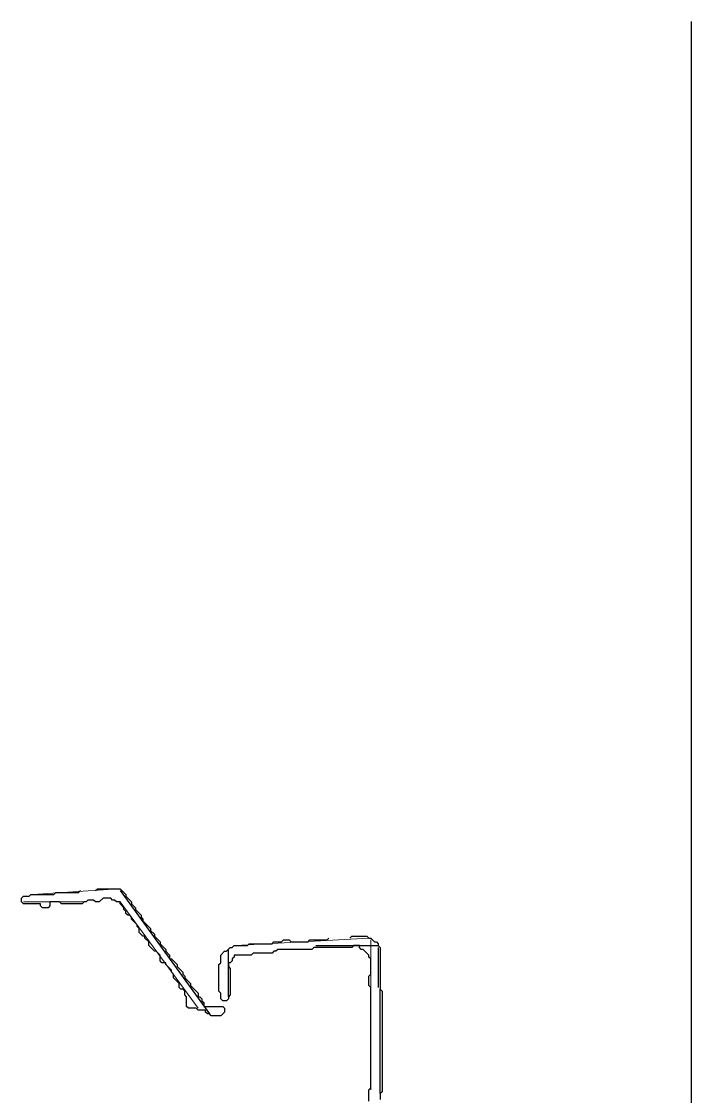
# Model space of a CAD drawing. Header units: metres. Extents: x 0 to 314, y 0 to 386.
# Drawn here: x 225.8 to 314, y 244.9 to 386.5 of the extents above; entities that cross this region are included whole.
import ezdxf

# ---------------------------------------------------------------- set-up
doc = ezdxf.new("R2010")
doc.units = ezdxf.units.M
for name, color, linetype in [('CUT', 7, 'Continuous'), ('FOLD', 1, 'Continuous'), ('OUTLINE', 3, 'Continuous')]:
    doc.layers.add(name, color=color, linetype=linetype)

msp = doc.modelspace()

# ---------------------------------------------------------------- linework, layer by layer
at = {"layer": 'CUT', "lineweight": 25}
for p, q in [((238.75, 272), (250.5, 255.75)), ((253, 258), (253, 264.25)), ((264.5, 264.75), (272.75, 264.75)), ((272.75, 264.5), (272.75, 259.25)), ((273, 245.25), (273, 259))]:
    msp.add_line(p, q, dxfattribs=at)
at = {"layer": 'FOLD', "lineweight": 18}
for p, q in [((227.25, 271.5), (238.5, 272.25)), ((226, 270.5), (234, 270.5)), ((238.75, 270.5), (249, 256.5)), ((254, 264.75), (271.5, 265.75)), ((271.75, 245.75), (271.75, 265.5))]:
    msp.add_line(p, q, dxfattribs=at)
at = {"layer": 'OUTLINE'}
for points in [[(314, 0.25), (314, 386.5)], [(235.5, 272), (235.75, 272.25), (238.75, 272.25), (239.5, 271.5), (239.5, 271.25), (240.25, 270.5), (240.25, 270.25), (240.75, 269.75), (240.75, 269.5), (241.5, 268.75), (241.5, 268.5), (241.75, 268.25), (241.75, 268), (242.75, 267), (242.75, 266.75), (243.25, 266.25), (243.25, 266), (244, 265.25), (244, 265), (244.75, 264.25), (244.75, 264), (245.25, 263.5), (245.25, 263), (245.5, 263), (246.25, 262.25), (246.25, 262), (247, 261.25), (247, 261), (247.25, 260.75), (247.25, 260.5), (248, 259.75), (248, 259.5), (249, 258.5), (249, 258), (249.25, 258), (249.5, 257.75), (249.5, 257.5), (249.75, 257.25), (249.75, 256.75), (252.25, 256.75), (252.5, 256.5), (252.5, 256), (252, 255.5), (250.75, 255.5), (250.5, 255.75), (250.25, 255.75), (250, 256), (250, 256.25), (249, 256.25), (248.75, 256.5), (247.75, 256.5), (247.5, 256.75), (247.5, 258), (247.25, 258.25), (247.25, 258.75), (247, 259), (246.75, 259), (246.5, 259.25), (246.5, 259.75), (245.75, 260.5), (245.75, 261), (245.5, 261.25), (245.5, 261.5), (244.75, 262.25), (244.75, 262.5), (244.25, 262.5), (244, 262.75), (244, 263.5), (243.5, 264), (243.25, 264), (242.5, 264.75), (242.5, 265.25), (242, 265.75), (242, 266), (241.75, 266), (241.25, 266.5), (241.25, 267), (241, 267.25), (241, 267.5), (240.25, 268.25), (240.25, 268.5), (240, 268.75), (239.75, 268.75), (239.5, 269), (239.5, 269.25), (239.25, 269.5), (239.25, 269.75), (238.75, 270.25), (238.75, 270.5), (238.25, 270.5), (238, 270.75), (237.75, 270.75), (237.5, 271), (236.5, 271), (236, 270.5), (235.5, 270.5), (235.25, 270.75), (234.5, 270.75), (234.25, 270.5), (234, 270.5), (233.75, 270.25), (231, 270.25), (230.75, 270.5), (229.5, 270.5), (229.5, 270), (229.25, 269.75), (228.5, 269.75), (228.25, 270), (228.25, 270.25), (226, 270.25), (225.75, 270.5), (225.75, 271), (226, 271.25), (226.75, 271.25), (227, 271.5), (230, 271.5), (230.25, 271.75), (233.25, 271.75), (233.5, 272)], [(271.5, 244.25), (271.5, 245.75), (271.75, 246), (271.75, 259.25), (271.5, 259.5), (271.5, 260.75), (271.75, 261), (271.75, 263), (271.5, 263.25), (271.5, 263.5), (270.75, 264.25), (270.5, 264.25), (270.25, 264.5), (270.25, 264.75), (269.5, 264.75), (269.25, 264.5), (264.25, 264.5), (264, 264.25), (259.5, 264.25), (259.25, 264), (259, 264), (258.75, 263.75), (256.25, 263.75), (256, 263.5), (253.75, 263.5), (253.75, 263.25), (253.5, 263), (253.5, 262.75), (253.25, 262.5), (253, 262.5), (253, 262), (253.25, 261.75), (253.25, 258.25), (253, 258), (253, 257.75), (252.75, 257.5), (252.25, 257.5), (252, 257.75), (252, 258.5), (251.75, 258.75), (251.75, 262.25), (252, 262.5), (252, 263.5), (252.5, 264), (252.75, 264), (253.25, 264.5), (253.5, 264.5), (253.75, 264.75), (255.5, 264.75), (255.75, 265), (258.75, 265), (259, 265.25), (260, 265.25), (260.25, 265.5), (261, 265.5), (261.25, 265.25), (263.5, 265.25), (263.75, 265.5), (266, 265.5), (266.25, 265.75)], [(269, 265.75), (269.25, 266), (271.25, 266), (271.5, 265.75), (271.75, 265.75), (272.25, 265.25), (272.5, 265.25), (272.75, 265), (272.75, 264.75), (273, 264.5), (273, 259), (273.25, 258.75), (273.25, 245.5), (273, 245.25), (273, 244.5)]]:
    msp.add_lwpolyline(points, dxfattribs=at)

doc.saveas('drawing.dxf')
